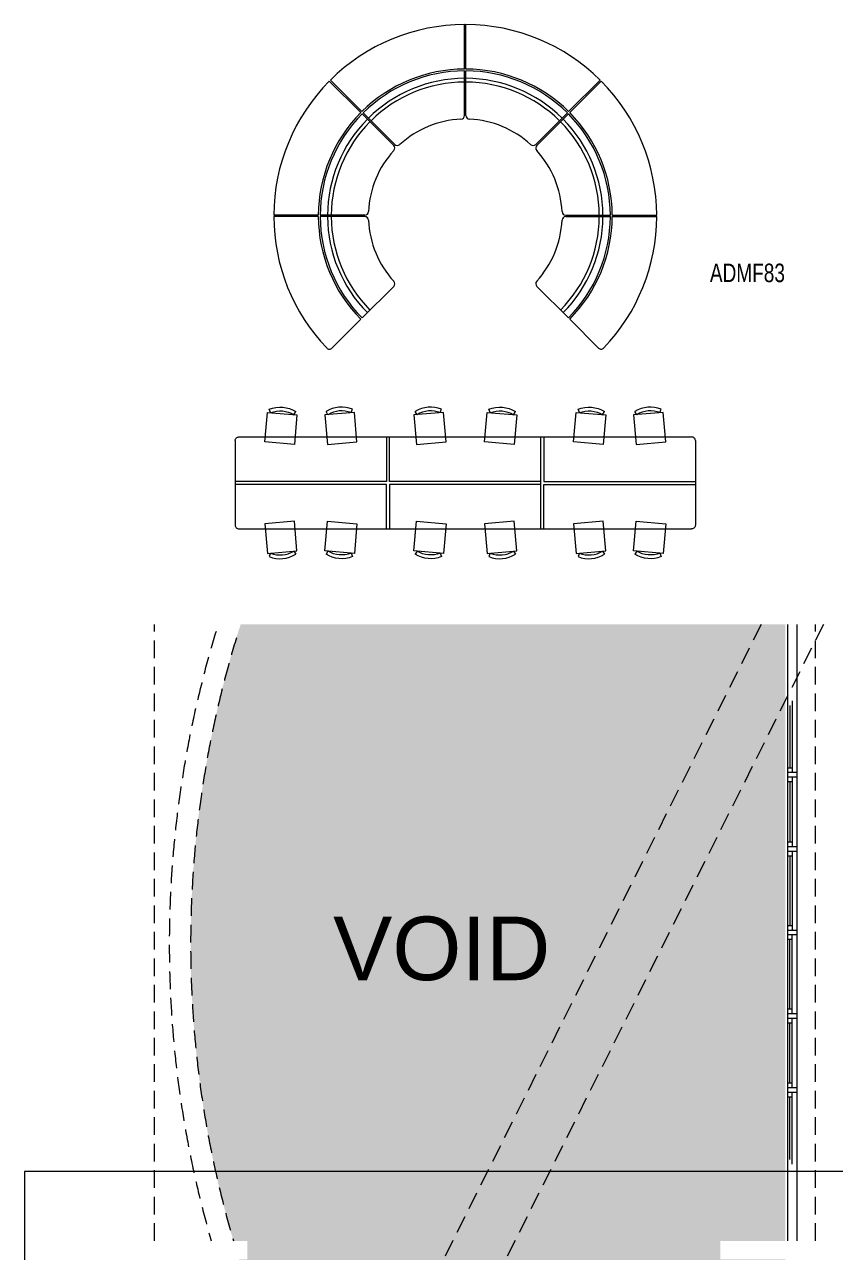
# Model space of a CAD drawing. Header units: millimetres. Extents: x -2143172 to 5255, y -610845 to 279739.
# Drawn here: x -1272181 to -1263452, y -10728 to 2505 of the extents above; entities that cross this region are included whole.
import ezdxf

# ---------------------------------------------------------------- set-up
doc = ezdxf.new("R2010")
doc.units = ezdxf.units.MM
doc.header["$LTSCALE"] = 30
doc.linetypes.add('HIDDEN', pattern=[9.525, 6.35, -3.175])
doc.linetypes.add('HIDDEN2', pattern=[0.1875, 0.125, -0.0625])
for name, color, linetype, lineweight in [('72_EGR_BASE_TEXT', 7, 'Continuous', 5), ('Aluminum', 7, 'Continuous', 5), ('Hatch', 252, 'Continuous', 5), ('Proj', 7, 'HIDDEN2', 5), ('Title', 7, 'Continuous', 5)]:
    doc.layers.add(name, color=color, linetype=linetype, lineweight=lineweight)
doc.layers.add('Meubles', color=7, linetype='Continuous', lineweight=5, true_color=0xa6b1d3)
doc.styles.get("Standard").update_dxf_attribs({"font": ''})
doc.styles.add('X3G_ENTITY_9F36', font='swisscl.ttf', dxfattribs={"height": 0.2})
doc.styles.get('Standard').set_extended_font_data('@Arial Unicode MS')

# ---------------------------------------------------------------- blocks, each defined once
blk = doc.blocks.new('Bar Chair')
at = {"layer": 'Meubles'}
for p, q in [((-0.4, 0.157), (-0.445, 0.179)), ((-0.4, -0.157), (-0.445, -0.179))]:
    blk.add_line(p, q, dxfattribs=at)
blk.add_lwpolyline([(-0.4, -0.2), (0, -0.2), (0, 0.2), (-0.4, 0.2)], close=True, dxfattribs=at)
for radius in [0.4, 0.35]:
    blk.add_arc((-0.087, 0), radius, 153.4349, 206.5651, dxfattribs=at)

msp = doc.modelspace()

# ---------------------------------------------------------------- hatches: boundary and pattern name
at = {"layer": 'Hatch'}
h = msp.add_hatch(color=256, dxfattribs=at)
edge = h.paths.add_edge_path()
edge.add_line((-1264241.3, -3964.7), (-1269852, -3964.7))
edge.add_arc((-1259078.4, -7414.7), 11312.5, 162.2435, 163.01356)
edge.add_arc((-1259078.4, -7414.7), 11312.5, 163.01356, 192.50792)
edge.add_line((-1270122.4, -9864.7), (-1267191.3, -9864.7))
edge.add_line((-1267191.3, -9864.7), (-1264241.3, -3964.7))
h.paths.add_polyline_path([(-1263980.9, -4785.6), (-1263980.9, -3964.7), (-1264241.3, -3964.7), (-1267191.3, -9864.7), (-1263980.9, -9864.7)])
h.paths.add_polyline_path([(-1263980.9, -10814.7), (-1264680.9, -10814.7), (-1264680.9, -10614.7), (-1263980.9, -10614.7), (-1263980.9, -9864.7), (-1267191.3, -9864.7), (-1267691.3, -10864.7), (-1263980.9, -10864.7)])
edge = h.paths.add_edge_path()
edge.add_line((-1269780.9, -10814.7), (-1269867.8, -10814.7))
edge.add_arc((-1259078.4, -7414.7), 11312.5, 197.49079, 197.7565)
edge.add_line((-1269852, -10864.7), (-1267691.3, -10864.7))
edge.add_line((-1267691.3, -10864.7), (-1267191.3, -9864.7))
edge.add_line((-1267191.3, -9864.7), (-1270122.4, -9864.7))
edge.add_arc((-1259078.4, -7414.7), 11312.5, 192.50792, 196.43175)
edge.add_line((-1269928.8, -10614.7), (-1269780.9, -10614.7))
edge.add_line((-1269780.9, -10614.7), (-1269780.9, -10814.7))

# ---------------------------------------------------------------- linework, layer by layer
at = {"layer": 'Aluminum'}
for p, q in [((-1263955.9, -3964.7, 0), (-1263955.9, -10614.7, 0)), ((-1263855.9, -3964.7, 0), (-1263855.9, -10614.7, 0)), ((-1263930.9, -4838.7, 0), (-1263930.9, -5513.7, 0)), ((-1263905.9, -4788.7, 0), (-1263905.9, -5563.7, 0)), ((-1263905.9, -5513.7, 0), (-1263955.9, -5513.7, 0)), ((-1263855.9, -5563.7, 0), (-1263955.9, -5563.7, 0)), ((-1263855.9, -5613.7, 0), (-1263955.9, -5613.7, 0)), ((-1263905.9, -5663.7, 0), (-1263955.9, -5663.7, 0)), ((-1263930.9, -5663.7, 0), (-1263930.9, -6314.7, 0)), ((-1263905.9, -5613.7, 0), (-1263905.9, -6364.7, 0)), ((-1263905.9, -6314.7, 0), (-1263955.9, -6314.7, 0)), ((-1263855.9, -6364.7, 0), (-1263955.9, -6364.7, 0)), ((-1263855.9, -6414.7, 0), (-1263955.9, -6414.7, 0)), ((-1263905.9, -6464.7, 0), (-1263955.9, -6464.7, 0)), ((-1263930.9, -6464.7, 0), (-1263930.9, -7214.7, 0)), ((-1263905.9, -6414.7, 0), (-1263905.9, -7264.7, 0)), ((-1263905.9, -7214.7, 0), (-1263955.9, -7214.7, 0)), ((-1263855.9, -7264.7, 0), (-1263955.9, -7264.7, 0)), ((-1263855.9, -7314.7, 0), (-1263955.9, -7314.7, 0)), ((-1263905.9, -7364.7, 0), (-1263955.9, -7364.7, 0)), ((-1263930.9, -8114.7, 0), (-1263930.9, -7364.7, 0)), ((-1263905.9, -8164.7, 0), (-1263905.9, -7314.7, 0)), ((-1263905.9, -8114.7, 0), (-1263955.9, -8114.7, 0)), ((-1263855.9, -8164.7, 0), (-1263955.9, -8164.7, 0)), ((-1263855.9, -8214.7, 0), (-1263955.9, -8214.7, 0)), ((-1263905.9, -8264.7, 0), (-1263955.9, -8264.7, 0)), ((-1263930.9, -8912.3, 0), (-1263930.9, -8264.7, 0)), ((-1263905.9, -8962.3, 0), (-1263905.9, -8214.7, 0)), ((-1263905.9, -8912.3, 0), (-1263955.9, -8912.3, 0)), ((-1263855.9, -8962.3, 0), (-1263955.9, -8962.3, 0)), ((-1263855.9, -9012.3, 0), (-1263955.9, -9012.3, 0)), ((-1263905.9, -9062.3, 0), (-1263955.9, -9062.3, 0)), ((-1263930.9, -9737.3, 0), (-1263930.9, -9062.3, 0)), ((-1263905.9, -9787.3, 0), (-1263905.9, -9012.3, 0))]:
    msp.add_line(p, q, dxfattribs=at)
at = {"layer": 'Meubles'}
for p, q in [((-1267438.9, 2505.3, 0), (-1267422.9, 2505.3, 0)), ((-1267438.9, 2025.3, 0), (-1267438.9, 2505.3, 0)), ((-1267422.9, 2025.3, 0), (-1267422.9, 2505.3, 0)), ((-1267438.9, 1524.2, 0), (-1267438.9, 2005.3, 0)), ((-1267422.9, 1524.2, 0), (-1267422.9, 2005.3, 0)), ((-1268556.6, 1555.7, 0), (-1268896, 1895.1, 0)), ((-1268545.3, 1567, 0), (-1268884.7, 1906.4, 0)), ((-1266316.5, 1567, 0), (-1265977.1, 1906.4, 0)), ((-1266305.2, 1555.7, 0), (-1265965.8, 1895.1, 0)), ((-1268202.3, 1201.4, 0), (-1268542.4, 1541.5, 0)), ((-1268191, 1212.7, 0), (-1268531.1, 1552.8, 0)), ((-1266670.8, 1212.7, 0), (-1266330.6, 1552.8, 0)), ((-1266659.5, 1201.4, 0), (-1266319.3, 1541.5, 0)), ((-1269014.9, 449.3, 0), (-1269494.9, 449.3, 0)), ((-1269014.9, 433.3, 0), (-1269494.9, 433.3, 0)), ((-1268513.8, 449.3, 0), (-1268994.9, 449.3, 0)), ((-1268513.8, 433.3, 0), (-1268994.9, 433.3, 0)), ((-1266347.9, 449.3, 0), (-1265866.9, 449.3, 0)), ((-1266347.9, 433.3, 0), (-1265866.9, 433.3, 0)), ((-1265846.9, 449.3, 0), (-1265366.9, 449.3, 0)), ((-1265846.9, 433.3, 0), (-1265366.9, 433.3, 0)), ((-1268202.3, -318.8, 0), (-1268542.4, -659, 0)), ((-1266659.5, -318.8, 0), (-1266319.3, -659, 0)), ((-1268556.6, -673.1, 0), (-1268867.3, -983.8, 0)), ((-1266305.2, -673.1, 0), (-1265994.4, -983.8, 0)), ((-1269870.9, -1942.7, 0), (-1264990.9, -1942.7, 0)), ((-1269870.9, -2934.7, 0), (-1264990.9, -2934.7, 0))]:
    msp.add_line(p, q, dxfattribs=at)
at = {"layer": 'Meubles', "elevation": 0}
for points in [[(-1269910.9, -1982.7, -0.4142136), (-1269870.9, -1942.7)], [(-1269910.9, -1982.7), (-1269910.9, -2894.7, 0.4142136), (-1269870.9, -2934.7)], [(-1264950.9, -1982.7, 0.4142136), (-1264990.9, -1942.7)], [(-1264950.9, -1982.7), (-1264950.9, -2894.7, -0.4142136), (-1264990.9, -2934.7)]]:
    msp.add_lwpolyline(points, format="xyb", dxfattribs=at)
for points in [[(-1268278.9, -1942.7), (-1268278.9, -2422.7), (-1269910.9, -2422.7)], [(-1266614.9, -2422.7), (-1268246.9, -2422.7), (-1268246.9, -1942.7)], [(-1266614.9, -2934.7), (-1266614.9, -1942.7)], [(-1266582.9, -1942.7), (-1266582.9, -2422.7), (-1264950.9, -2422.7)], [(-1268278.9, -2934.7), (-1268278.9, -2454.7), (-1269910.9, -2454.7)], [(-1266614.9, -2454.7), (-1268246.9, -2454.7), (-1268246.9, -2934.7)], [(-1266582.9, -2934.7), (-1266582.9, -2454.7), (-1264950.9, -2454.7)]]:
    msp.add_lwpolyline(points, dxfattribs=at)
at = {"layer": 'Meubles'}
for centre, radius, start, end in [((-1267430.9, 441.3, 0), 2064, 90.22208, 134.77792), ((-1267430.9, 441.3, 0), 2064, 45.22208, 89.77792), ((-1267430.9, 441.3, 0), 1584, 90.28937, 134.71063), ((-1267430.9, 441.3, 0), 1564, 90.28937, 134.71063), ((-1267430.9, 441.3, 0), 1564, 45.28937, 89.71063), ((-1267430.9, 441.3, 0), 1584, 45.28937, 89.71063), ((-1267430.9, 441.3, 0), 2064, 135.22208, 179.77792), ((-1267430.9, 441.3, 0), 1484, 90.30887, 134.69113), ((-1267430.9, 441.3, 0), 1444, 90.31743, 134.68257), ((-1267430.9, 441.3, 0), 1484, 45.30887, 89.69113), ((-1267430.9, 441.3, 0), 1444, 45.31743, 89.68257), ((-1267430.9, 441.3, 0), 2064, 0.22208, 44.77792), ((-1267430.9, 441.3, 0), 1584, 135.28937, 179.71063), ((-1267430.9, 441.3, 0), 1564, 135.28937, 179.71063), ((-1267430.9, 441.3, 0), 1484, 135.30887, 179.69113), ((-1267430.9, 441.3, 0), 1444, 135.31743, 179.68257), ((-1267430.9, 441.3, 0), 1044, 92.53791, 132.46209), ((-1267478.9, 1524.2, 0), 40, 272.53791, 0), ((-1267382.9, 1524.2, 0), 40, 180, 267.46209), ((-1267430.9, 441.3, 0), 1044, 47.53791, 87.46209), ((-1267430.9, 441.3, 0), 1444, 0.31743, 44.68257), ((-1267430.9, 441.3, 0), 1484, 0.30887, 44.69113), ((-1267430.9, 441.3, 0), 1564, 0.28937, 44.71063), ((-1267430.9, 441.3, 0), 1584, 0.28937, 44.71063), ((-1268230.6, 1173.1, 0), 40, 317.53791, 45), ((-1268162.7, 1241, 0), 40, 225, 312.46209), ((-1266699.1, 1241, 0), 40, 227.53791, 315), ((-1266631.2, 1173.1, 0), 40, 135, 222.46209), ((-1267430.9, 441.3, 0), 1044, 137.53791, 177.46209), ((-1267430.9, 441.3, 0), 1044, 2.53791, 42.46209), ((-1267430.9, 441.3, 0), 2064, 180.22208, 223.64108), ((-1267430.9, 441.3, 0), 1584, 180.28937, 224.71063), ((-1267430.9, 441.3, 0), 1564, 180.28937, 224.71063), ((-1267430.9, 441.3, 0), 1484, 180.30887, 224.69113), ((-1267430.9, 441.3, 0), 1444, 180.31743, 224.68257), ((-1268513.8, 489.3, 0), 40, 270, 357.46209), ((-1268513.8, 393.3, 0), 40, 2.53791, 90), ((-1267430.9, 441.3, 0), 1444, 315.31743, 359.68257), ((-1266347.9, 489.3, 0), 40, 182.53791, 270), ((-1266347.9, 393.3, 0), 40, 90, 177.46209), ((-1267430.9, 441.3, 0), 1484, 315.30887, 359.69113), ((-1267430.9, 441.3, 0), 1564, 315.28937, 359.71063), ((-1267430.9, 441.3, 0), 1584, 315.28937, 359.71063), ((-1267430.9, 441.3, 0), 2064, 316.35892, 359.77792), ((-1267430.9, 441.3, 0), 1044, 182.53791, 222.46209), ((-1267430.9, 441.3, 0), 1044, 317.53791, 357.46209), ((-1268230.6, -290.5, 0), 40, 315, 42.46209), ((-1266631.2, -290.5, 0), 40, 137.53791, 225), ((-1268895.6, -955.6, 0), 40, 223.64108, 315), ((-1265966.1, -955.6, 0), 40, 225, 316.35892)]:
    msp.add_arc(centre, radius, start, end, dxfattribs=at)
at = {"layer": 'Proj', "linetype": 'HIDDEN'}
for p, q in [((-1270780.9, -10614.7, 0), (-1270780.9, -3964.7, 0)), ((-1264241.3, -3964.7, 0), (-1267691.3, -10864.7, 0)), ((-1263570.5, -3964.7, 0), (-1267020.5, -10864.7, 0)), ((-1263655.9, -10614.7, 0), (-1263655.9, -3964.7, 0))]:
    msp.add_line(p, q, dxfattribs=at)
at = {"layer": 'Proj', "elevation": 0}
msp.add_lwpolyline([(-1220760.9, -9864.7), (-1272180.9, -9864.7), (-1272180.9, -33764.7), (-1220760.9, -33764.7)], dxfattribs=at)
at = {"layer": 'Proj', "linetype": 'HIDDEN', "ltscale": 3}
msp.add_lwpolyline([(-1220760.9, -9864.7), (-1272180.9, -9864.7), (-1272180.9, -33764.7), (-1220760.9, -33764.7)], dxfattribs=at)
at = {"layer": 'Proj', "linetype": 'HIDDEN'}
for radius, end in [(11542.5, 196.09533), (11312.5, 196.43175)]:
    msp.add_arc((-1259078.4, -7414.7, 0), radius, 163.01356, end, dxfattribs=at)

# ---------------------------------------------------------------- block references
at = {"layer": 'Meubles'}
for p, xscale, yscale, zscale, rotation in [((-1269432.2, -2010.6, 0), -800.0000000000007, 800.0000000000006, 800.0000000000006, 84.96603304229318), ((-1268757.6, -2010.6, 0), 800.0000000000009, 800.0000000000009, 800.0000000000009, 275.0339669577069), ((-1267797.6, -2010.6, 0), 800.0000000000009, 800.0000000000009, 800.0000000000009, 275.0339669577069), ((-1267064.2, -2010.6, 0), -800.0000000000009, 800.0000000000008, 800.0000000000008, 84.96603304229318), ((-1266104.2, -2010.6, 0), -800.0000000000009, 800.0000000000009, 800.0000000000009, 84.96603304229318), ((-1265429.6, -2010.6, 0), 800.0000000000007, 800.0000000000007, 800.0000000000007, 275.0339669577069), ((-1269432.2, -2866.8, 0), 800.0000000000009, 800.0000000000009, 800.0000000000009, 95.03396695770685), ((-1268757.6, -2866.8, 0), -800.0000000000009, 800.0000000000006, 800.0000000000006, 264.9660330422931), ((-1267797.6, -2866.8, 0), -800.0000000000015, 800.0000000000008, 800.0000000000008, 264.9660330422931), ((-1267064.2, -2866.8, 0), 800.0000000000009, 800.0000000000009, 800.0000000000009, 95.03396695770685), ((-1266104.2, -2866.8, 0), 800.0000000000009, 800.0000000000009, 800.0000000000009, 95.03396695770685), ((-1265429.6, -2866.8, 0), -800.0000000000009, 800.0000000000009, 800.0000000000009, 264.9660330422931)]:
    msp.add_blockref('Bar Chair', p, dxfattribs=dict(at, xscale=xscale, yscale=yscale, zscale=zscale, rotation=rotation))

# ---------------------------------------------------------------- texts
at = {"layer": '72_EGR_BASE_TEXT', "insert": (-1264389.5, -73.3, 0), "char_height": 200, "attachment_point": 2, "style": 'X3G_ENTITY_9F36'}
msp.add_mtext('ADMF83', dxfattribs=at)
at = {"layer": 'Title'}
msp.add_text('VOID', height=685.8, dxfattribs=at).set_placement((-1268855.9, -7802.1, 0))

doc.saveas('drawing.dxf')
